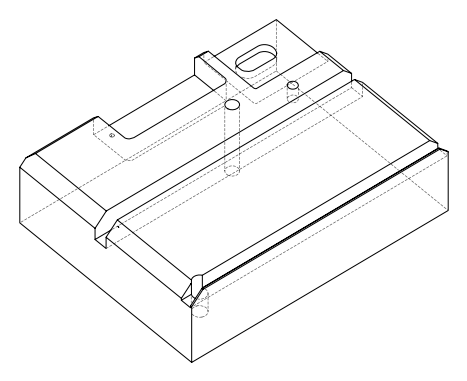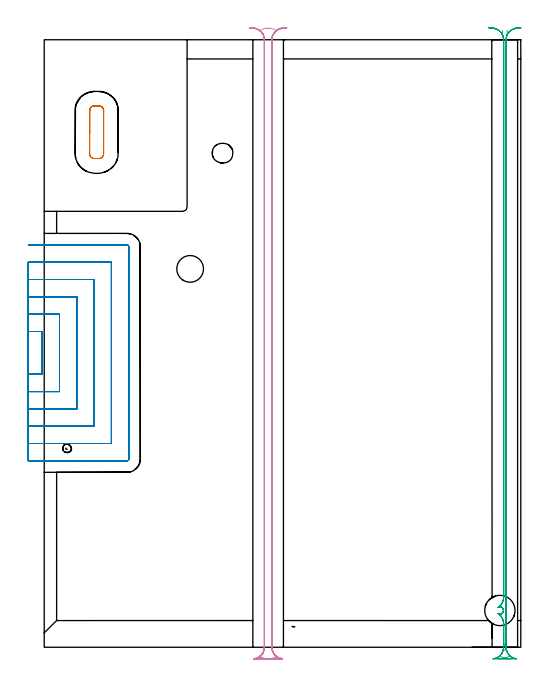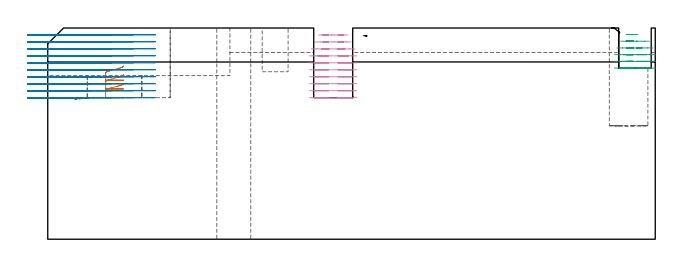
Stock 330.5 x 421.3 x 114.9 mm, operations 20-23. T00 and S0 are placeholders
(PLAN: 23 operations, 11 tool changes, 214.9 min)
(1 SPOT_DRILL | STEP1HOLE | NXT0321_9005460120000 | 0.05 min | 183 mm3)
(2 SPOT_DRILL_1 | STEP1POCKET | NXT0321_9005460120000 | 0.03 min | 2 mm3)
(3 SPOT_DRILL_2 | STEP1POCKET_1 | NXT0321_9005460120000 | 0.04 min | 4144 mm3)
(4 DRILL_BLIND_HOLE_INTO_CENTER | STEP1HOLE | NXT0301_125 | 0.05 min | 172 mm3)
(5 GUN_DRILL_THROUGH_HOLE | STEP1HOLE | UGT0307_003 | 0.6 min | 4123 mm3)
(6 SPADE_DRILL_TO_ENLARGE_THROUGH_HOLE | STEP1HOLE | UGT0306_009 | 0.49 min | 26355 mm3)
(7 DRILL_BLIND_HOLE_INTO_CENTER_1 | STEP1POCKET | NXT0301_128 | 0.1 min | 2558 mm3)
(8 DRILL_BLIND_HOLE_INTO_CENTER_2 | STEP1POCKET_1 | NXT0301_125 | 0.02 min | 26 mm3)
(9 INDEXABLE_INSERT_DRILL_BLIND_HOLE_FROM_SOLID | STEP1POCKET_2 | NXT0302_013 | 0.22 min | 18420 mm3)
(10 MILL_ROUGH_BLIND_HOLE_CONTOUR | STEP1POCKET | NXT0201_013 | Spiral | 0.51 min | 1147 mm3)
(11 AREA_MILL | FG_CHAMFER_SURFACE | UGT0205_001 | 3.58 min | 4512 mm3)
(12 AREA_MILL_1 | FG_CHAMFER_SURFACE_1 | UGT0205_001 | 8.28 min | 25678 mm3)
(13 AREA_MILL_2 | FG_CHAMFER_SURFACE_2 | UGT0205_001 | 2.09 min | 5248 mm3)
(14 AREA_MILL_3 | FG_CHAMFER_SURFACE_3 | UGT0205_001 | 8.39 min | 27385 mm3)
(15 AREA_MILL_4 | FG_CHAMFER_SURFACE_4 | UGT0205_001 | 6.06 min | 14015 mm3)
(16 AREA_MILL_5 | FG_CHAMFER_SURFACE_5 | UGT0205_001 | 0.64 min | 951 mm3)
(17 AREA_MILL_6 | FG_CHAMFER_SURFACE_6 | UGT0205_001 | 0.35 min | 1547 mm3)
(18 AREA_MILL_7 | FG_CHAMFER_SURFACE_7 | UGT0205_001 | 0.3 min | 757 mm3)
(19 MILL_CORNER_NOTCH_RECTANGULAR | CORNER_NOTCH_RECTANGULAR | NXT0201_008 | Follow Part, ap 1.5, ae 75% | 113.97 min | 304565 mm3)
(20 MILL_RECTANGULAR_POCKET | POCKET_RECTANGULAR_STRAIGHT | UGT0201_094 | Follow Part, ap 5, ae 75% | 0.9 min | 18338 mm3)
(21 MILL_SLOT | SLOT_PARTIAL_RECTANGULAR | NXT0201_012 | Follow Part, ap 4, ae 75% | 38.99 min | 412361 mm3)
(22 MILL_RECTANGULAR_SLOT | SLOT_RECTANGULAR | NXT0201_012 | Follow Part, ap 4, ae 75% | 10.88 min | 152852 mm3)
(23 MILL_RECTANGULAR_SLOT_1 | SLOT_RECTANGULAR_1 | NXT0201_012 | Follow Part, ap 4, ae 75% | 18.37 min | 334704 mm3)
(TOOL NXT0321_9005460120000 | NC Spot Drill, 142deg, 12mm, Carbide, Uncoated | D12 PA142 FL30 Z2)
(TOOL NXT0301_125 | Carbide Drill 6mm [861.1-0600-018A1-GP GC34] | D6 PA150 FL18.7 Z2)
(TOOL UGT0307_003 | Gun Drill 7 mm | D7 PA130 FL24 Z1)
(TOOL UGT0306_009 | Spade Drill 18.5mm | D18.5 PA132 FL10 Z2)
(TOOL NXT0301_128 | Carbide Drill 12mm [861.1-1200-036A1-GP GC34] | D12 PA150 FL37.4 Z2)
(TOOL NXT0302_013 | Index. Insert Drill 21mm [880-D2100L25-05] | D21 PA176 FL105 Z2)
(TOOL NXT0201_013 | ENDMILL 10mm | D10 FL30 Z4)
(TOOL UGT0205_001 | Chamfer Mill 20 x 3 x 45 deg. | D20 FL50 Z2)
(TOOL NXT0201_008 | ENDMILL 6mm [2P460-0600-NA 1630] | D6 FL26 Z6)
(TOOL UGT0201_094 | End mill 20 mm | D20 FL38 Z4)
(TOOL NXT0201_012 | ENDMILL 16mm [2P460-1600-NA 1630] | D16 FL38 Z6)
(OP 20 MILL_RECTANGULAR_POCKET)
G17 G21 G94 G90
T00 M6
G54
G17 G0 G90 X41.2 Y371.655 S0 M3
G43 Z125.021 H0
Z94.258
G94 G1 Y372.1 Z94.139 F250.
Y372.284 Z94.089
X41.137 Y372.778 Z93.956
X41.002 Y373.257 Z93.822
X40.8 Y373.711 Z93.689
X40.533 Y374.131 Z93.556
X40.208 Y374.508 Z93.423
X39.831 Y374.833 Z93.289
X39.411 Y375.1 Z93.156
X38.957 Y375.302 Z93.023
X38.478 Y375.437 Z92.889
X37.984 Y375.5 Z92.756
X34.716 Z91.88
X34.222 Y375.437 Z91.747
X33.743 Y375.302 Z91.614
X33.289 Y375.1 Z91.48
X32.869 Y374.833 Z91.347
X32.492 Y374.508 Z91.214
X32.167 Y374.131 Z91.08
X31.9 Y373.711 Z90.947
X31.698 Y373.257 Z90.814
X31.563 Y372.778 Z90.68
X31.5 Y372.284 Z90.547
Y372.1 Z90.498
Y357.2 Z86.505
Y342.3 F500.
G3 X34.9 Y338.9 R3.4
G1 X37.8
G3 X41.2 Y342.3 R3.4
G1 Y372.1
G3 X37.8 Y375.5 R3.4
G1 X34.9
G3 X31.5 Y372.1 R3.4
G1 Y357.2
Y356.2
G0 X41.2 Y371.655 Z89.505
G1 Y372.1 Z89.386 F250.
Y372.284 Z89.336
X41.137 Y372.778 Z89.203
X41.002 Y373.257 Z89.07
X40.8 Y373.711 Z88.937
X40.533 Y374.131 Z88.803
X40.208 Y374.508 Z88.67
X39.831 Y374.833 Z88.537
X39.411 Y375.1 Z88.403
X38.957 Y375.302 Z88.27
X38.478 Y375.437 Z88.137
X37.984 Y375.5 Z88.003
X34.716 Z87.128
X34.222 Y375.437 Z86.994
X33.743 Y375.302 Z86.861
X33.289 Y375.1 Z86.728
X32.869 Y374.833 Z86.594
X32.492 Y374.508 Z86.461
X32.167 Y374.131 Z86.328
X31.9 Y373.711 Z86.194
X31.698 Y373.257 Z86.061
X31.563 Y372.778 Z85.928
X31.5 Y372.284 Z85.794
Y372.1 Z85.745
Y357.2 Z81.753
Y342.3 F500.
G3 X34.9 Y338.9 R3.4
G1 X37.8
G3 X41.2 Y342.3 R3.4
G1 Y372.1
G3 X37.8 Y375.5 R3.4
G1 X34.9
G3 X31.5 Y372.1 R3.4
G1 Y357.2
Y356.2
G0 X41.2 Y371.655 Z84.753
G1 Y372.1 Z84.633 F250.
Y372.284 Z84.584
X41.137 Y372.778 Z84.451
X41.002 Y373.257 Z84.317
X40.8 Y373.711 Z84.184
X40.533 Y374.131 Z84.051
X40.208 Y374.508 Z83.917
X39.831 Y374.833 Z83.784
X39.411 Y375.1 Z83.651
X38.957 Y375.302 Z83.517
X38.478 Y375.437 Z83.384
X37.984 Y375.5 Z83.251
X34.716 Z82.375
X34.222 Y375.437 Z82.242
X33.743 Y375.302 Z82.108
X33.289 Y375.1 Z81.975
X32.869 Y374.833 Z81.842
X32.492 Y374.508 Z81.708
X32.167 Y374.131 Z81.575
X31.9 Y373.711 Z81.442
X31.698 Y373.257 Z81.308
X31.563 Y372.778 Z81.175
X31.5 Y372.284 Z81.042
Y372.1 Z80.992
Y357.2 Z77.
Y342.3 F500.
G3 X34.9 Y338.9 R3.4
G1 X37.8
G3 X41.2 Y342.3 R3.4
G1 Y372.1
G3 X37.8 Y375.5 R3.4
G1 X34.9
G3 X31.5 Y372.1 R3.4
G1 Y357.2
Y356.2
G0 Z125.021
M5
M2
(OP 21 MILL_SLOT)
G17 G21 G94 G90
T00 M6
G54
G17 G0 G90 X-11. Y189.3 S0 M3
G43 Z125.021 H1
Z111.219
G94 G1 X-8. F250.
X-1.4 F500.
Y219.
X-8.
X-11. F250.
Y177.3
X-8.
X10.6 F500.
Y231.
X-8.
X-11. F250.
Y165.3
X-8.
X22.6 F500.
Y243.
X-8.
X-11. F250.
Y153.3
X-8.
X34.6 F500.
Y255.
X-8.
X-11. F250.
Y141.3
X-8.
X46.6 F500.
Y267.
X-8.
X-11. F250.
Y129.3
X-8.
X57.4 F500.
G3 X58.6 Y130.5 R1.2
G1 Y277.8
G3 X57.4 Y279. R1.2
G1 X-8.
X-11. F250.
G0 Y189.3 Z107.417
G1 X-8.
X-1.4 F500.
Y219.
X-8.
X-11. F250.
Y177.3
X-8.
X10.6 F500.
Y231.
X-8.
X-11. F250.
Y165.3
X-8.
X22.6 F500.
Y243.
X-8.
X-11. F250.
Y153.3
X-8.
X34.6 F500.
Y255.
X-8.
X-11. F250.
Y141.3
X-8.
X46.6 F500.
Y267.
X-8.
X-11. F250.
Y129.3
X-8.
X57.4 F500.
G3 X58.6 Y130.5 R1.2
G1 Y277.8
G3 X57.4 Y279. R1.2
G1 X-8.
X-11. F250.
G0 Y189.3 Z103.615
G1 X-8.
X-1.4 F500.
Y219.
X-8.
X-11. F250.
Y177.3
X-8.
X10.6 F500.
Y231.
X-8.
X-11. F250.
Y165.3
X-8.
X22.6 F500.
Y243.
X-8.
X-11. F250.
Y153.3
X-8.
X34.6 F500.
Y255.
X-8.
X-11. F250.
Y141.3
X-8.
X46.6 F500.
Y267.
X-8.
X-11. F250.
Y129.3
X-8.
X57.4 F500.
G3 X58.6 Y130.5 R1.2
G1 Y277.8
G3 X57.4 Y279. R1.2
G1 X-8.
X-11. F250.
G0 Y189.3 Z99.812
G1 X-8.
X-1.4 F500.
Y219.
X-8.
X-11. F250.
Y177.3
X-8.
X10.6 F500.
Y231.
X-8.
X-11. F250.
Y165.3
X-8.
X22.6 F500.
Y243.
X-8.
X-11. F250.
Y153.3
X-8.
X34.6 F500.
Y255.
X-8.
X-11. F250.
Y141.3
X-8.
X46.6 F500.
Y267.
X-8.
X-11. F250.
Y129.3
X-8.
X57.4 F500.
G3 X58.6 Y130.5 R1.2
G1 Y277.8
G3 X57.4 Y279. R1.2
G1 X-8.
X-11. F250.
G0 Y189.3 Z96.01
G1 X-8.
X-1.4 F500.
Y219.
X-8.
X-11. F250.
Y177.3
X-8.
X10.6 F500.
Y231.
X-8.
X-11. F250.
Y165.3
X-8.
X22.6 F500.
Y243.
X-8.
X-11. F250.
Y153.3
X-8.
X34.6 F500.
Y255.
X-8.
X-11. F250.
Y141.3
X-8.
X46.6 F500.
Y267.
X-8.
X-11. F250.
Y129.3
X-8.
X57.4 F500.
G3 X58.6 Y130.5 R1.2
G1 Y277.8
G3 X57.4 Y279. R1.2
G1 X-8.
X-11. F250.
G0 Y189.3 Z92.208
G1 X-8.
X-1.4 F500.
Y219.
X-8.
X-11. F250.
Y177.3
X-8.
X10.6 F500.
Y231.
X-8.
X-11. F250.
Y165.3
X-8.
X22.6 F500.
Y243.
X-8.
X-11. F250.
Y153.3
X-8.
X34.6 F500.
Y255.
X-8.
X-11. F250.
Y141.3
X-8.
X46.6 F500.
Y267.
X-8.
X-11. F250.
Y129.3
X-8.
X57.4 F500.
G3 X58.6 Y130.5 R1.2
G1 Y277.8
G3 X57.4 Y279. R1.2
G1 X-8.
X-11. F250.
G0 Y189.3 Z88.406
G1 X-8.
X-1.4 F500.
Y219.
X-8.
X-11. F250.
Y177.3
X-8.
X10.6 F500.
Y231.
X-8.
X-11. F250.
Y165.3
X-8.
X22.6 F500.
Y243.
X-8.
X-11. F250.
Y153.3
X-8.
X34.6 F500.
Y255.
X-8.
X-11. F250.
Y141.3
X-8.
X46.6 F500.
Y267.
X-8.
X-11. F250.
Y129.3
X-8.
X57.4 F500.
G3 X58.6 Y130.5 R1.2
G1 Y277.8
G3 X57.4 Y279. R1.2
G1 X-8.
X-11. F250.
G0 Y189.3 Z84.604
G1 X-8.
X-1.4 F500.
Y219.
X-8.
X-11. F250.
Y177.3
X-8.
X10.6 F500.
Y231.
X-8.
X-11. F250.
Y165.3
X-8.
X22.6 F500.
Y243.
X-8.
X-11. F250.
Y153.3
X-8.
X34.6 F500.
Y255.
X-8.
X-11. F250.
Y141.3
X-8.
X46.6 F500.
Y267.
X-8.
X-11. F250.
Y129.3
X-8.
X57.4 F500.
G3 X58.6 Y130.5 R1.2
G1 Y277.8
G3 X57.4 Y279. R1.2
G1 X-8.
X-11. F250.
G0 Y189.3 Z80.802
G1 X-8.
X-1.4 F500.
Y219.
X-8.
X-11. F250.
Y177.3
X-8.
X10.6 F500.
Y231.
X-8.
X-11. F250.
Y165.3
X-8.
X22.6 F500.
Y243.
X-8.
X-11. F250.
Y153.3
X-8.
X34.6 F500.
Y255.
X-8.
X-11. F250.
Y141.3
X-8.
X46.6 F500.
Y267.
X-8.
X-11. F250.
Y129.3
X-8.
X57.4 F500.
G3 X58.6 Y130.5 R1.2
G1 Y277.8
G3 X57.4 Y279. R1.2
G1 X-8.
X-11. F250.
G0 Y189.3 Z77.
G1 X-8.
X-1.4 F500.
Y219.
X-8.
X-11. F250.
Y177.3
X-8.
X10.6 F500.
Y231.
X-8.
X-11. F250.
Y165.3
X-8.
X22.6 F500.
Y243.
X-8.
X-11. F250.
Y153.3
X-8.
X34.6 F500.
Y255.
X-8.
X-11. F250.
Y141.3
X-8.
X46.6 F500.
Y267.
X-8.
X-11. F250.
Y129.3
X-8.
X57.4 F500.
G3 X58.6 Y130.5 R1.2
G1 Y277.8
G3 X57.4 Y279. R1.2
G1 X-8.
X-11. F250.
G0 Z125.021
M5
M2
(OP 22 MILL_RECTANGULAR_SLOT)
G17 G21 G94 G90
T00 M6
G54
G17 G0 G90 X317.84 Y427.704 S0 M3
G43 Z125.021 H1
Z111.367
G94 G1 Y424.704 F250.
G2 X318.6 Y421.3 R8. F500.
G1 Y34.505
G2 X314.881 Y27.747 R8.
G1 X314.885 Y27.738
G2 X314.885 Y23.262 R-2.5
G1 X314.881 Y23.253
G2 X318.6 Y16.495 R8.
G1 Y1.673
G3 X320.3 Y1.672 R8.
G1 Y421.3
G2 X321.061 Y424.704 R8.
G1 Y427.704 F250.
G0 Z125.021
X311.691 Y429.774
Z107.714
G1 X314.342 Y428.371
G2 X318.6 Y421.3 R8. F500.
G1 Y34.505
G2 X314.881 Y27.747 R8.
G1 X314.885 Y27.738
G2 X314.885 Y23.262 R-2.5
G1 X314.881 Y23.253
G2 X318.6 Y16.495 R8.
G1 Y0.
G2 X318.358 Y-1.951 R8.
G3 X320.542 Y-1.952 R8.
G2 X320.3 Y0. R8.
G1 Y421.3
G2 X324.559 Y428.371 R8.
G1 X327.21 Y429.774 F250.
G0 X309.629 Y429.789 Z104.06
G1 X312.539 Y429.061
G2 X318.6 Y421.3 R8. F500.
G1 Y34.505
G2 X314.881 Y27.747 R8.
G1 X314.885 Y27.738
G2 X314.885 Y23.262 R-2.5
G1 X314.881 Y23.253
G2 X318.6 Y16.495 R8.
G1 Y0.
G2 X315.625 Y-6.225 R8.
G3 X323.275 Y-6.225 R8.
G2 X320.3 Y0. R8.
G1 Y421.3
G2 X326.408 Y429.073 R8.
G1 X329.323 Y429.783 F250.
G0 X308.304 Y429.53 Z100.407
G1 X311.292 Y429.27
G2 X318.6 Y421.3 R8. F500.
G1 Y34.505
G2 X314.881 Y27.747 R8.
G1 X314.885 Y27.738
G2 X314.885 Y23.262 R-2.5
G1 X314.881 Y23.253
G2 X318.6 Y16.495 R8.
G1 Y0.
G2 X313.313 Y-7.526 R8.
G1 X313.303 Y-7.554
G3 X315.937 Y-8. R8.
G1 X322.972
G3 X325.601 Y-7.556 R8.
G1 X325.591 Y-7.527
G2 X320.3 Y0. R8.
G1 Y421.3
G2 X327.608 Y429.27 R8.
G1 X330.596 Y429.53 F250.
G0 X308.304 Z96.753
G1 X311.292 Y429.27
G2 X318.6 Y421.3 R8. F500.
G1 Y34.505
G2 X314.881 Y27.747 R8.
G1 X314.885 Y27.738
G2 X314.885 Y23.262 R-2.5
G1 X314.881 Y23.253
G2 X318.6 Y16.495 R8.
G1 Y0.
G2 X311.351 Y-7.965 R8.
G1 X311.35 Y-7.995
G3 X311.644 Y-8. R8.
G1 X327.19
G3 X327.531 Y-7.993 R8.
G1 X327.529 Y-7.963
G2 X320.3 Y0. R8.
G1 Y421.3
G2 X327.608 Y429.27 R8.
G1 X330.596 Y429.53 F250.
G0 X308.304 Z93.1
G1 X311.292 Y429.27
G2 X318.6 Y421.3 R8. F500.
G1 Y34.505
G2 X314.881 Y27.747 R8.
G1 X314.885 Y27.738
G2 X314.885 Y23.262 R-2.5
G1 X314.881 Y23.253
G2 X318.6 Y16.495 R8.
G1 Y0.
G2 X311.292 Y-7.97 R8.
G1 Y-8.
X327.608
Y-7.97
G2 X320.3 Y0. R8.
G1 Y421.3
G2 X327.608 Y429.27 R8.
G1 X330.596 Y429.53 F250.
G0 Z125.021
M5
M2
(OP 23 MILL_RECTANGULAR_SLOT_1)
G17 G21 G94 G90
T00 M6
G54
G17 G0 G90 X163.242 Y-8.12 S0 M3
G43 Z125.021 H1
Z111.11
G94 G1 X160.9 Y-6.245 F250.
G2 X157.9 Y0. R8. F500.
G1 Y421.3
G2 X160.904 Y427.548 R8.
G3 X155.909 Y429.3 R8.
G1 X154.706
G3 X154.271 Y429.288 R8.
X149.7 Y427.545 R8.
G2 X152.7 Y421.3 R8.
G1 Y0.
G2 X149.7 Y-6.245 R8.
G1 X147.358 Y-8.12 F250.
G0 Z125.021
X145.537 Y429.803
Z107.32
G1 X148.229 Y428.479
G2 X152.7 Y421.3 R8. F500.
G1 Y0.
G2 X149.7 Y-6.245 R8.
G3 X154.702 Y-8. R8.
G1 X155.9
G3 X160.9 Y-6.245 R8.
G2 X157.9 Y0. R8.
G1 Y421.3
G2 X162.355 Y428.472 R8.
G1 X165.045 Y429.801 F250.
G0 X143.406 Y429.745 Z103.53
G1 X146.342 Y429.13
G2 X152.7 Y421.3 R8. F500.
G1 Y0.
G2 X148.958 Y-6.773 R8.
G3 X153.215 Y-8. R8.
G1 X157.385
G3 X161.643 Y-6.773 R8.
G2 X157.9 Y0. R8.
G1 Y421.3
G2 X164.258 Y429.13 R8.
G1 X167.194 Y429.745 F250.
G0 X142.404 Y429.53 Z99.74
G1 X145.392 Y429.27
G2 X152.7 Y421.3 R8. F500.
G1 Y0.
G2 X147.052 Y-7.646 R8.
G1 X147.044 Y-7.675
G3 X149.3 Y-8. R8.
G1 X161.242
G3 X163.528 Y-7.666 R8.
G1 X163.52 Y-7.638
G2 X157.9 Y0. R8.
G1 Y421.3
G2 X165.208 Y429.27 R8.
G1 X168.196 Y429.53 F250.
G0 X142.404 Z95.95
G1 X145.392 Y429.27
G2 X152.7 Y421.3 R8. F500.
G1 Y0.
G2 X145.392 Y-7.97 R8.
G1 Y-8.
X165.208
Y-7.97
G2 X157.9 Y0. R8.
G1 Y421.3
G2 X165.208 Y429.27 R8.
G1 X168.196 Y429.53 F250.
G0 X142.404 Z92.16
G1 X145.392 Y429.27
G2 X152.7 Y421.3 R8. F500.
G1 Y0.
G2 X145.392 Y-7.97 R8.
G1 Y-8.
X165.208
Y-7.97
G2 X157.9 Y0. R8.
G1 Y421.3
G2 X165.208 Y429.27 R8.
G1 X168.196 Y429.53 F250.
G0 X142.404 Z88.37
G1 X145.392 Y429.27
G2 X152.7 Y421.3 R8. F500.
G1 Y0.
G2 X145.392 Y-7.97 R8.
G1 Y-8.
X165.208
Y-7.97
G2 X157.9 Y0. R8.
G1 Y421.3
G2 X165.208 Y429.27 R8.
G1 X168.196 Y429.53 F250.
G0 X142.404 Z84.58
G1 X145.392 Y429.27
G2 X152.7 Y421.3 R8. F500.
G1 Y0.
G2 X145.392 Y-7.97 R8.
G1 Y-8.
X165.208
Y-7.97
G2 X157.9 Y0. R8.
G1 Y421.3
G2 X165.208 Y429.27 R8.
G1 X168.196 Y429.53 F250.
G0 X142.404 Z80.79
G1 X145.392 Y429.27
G2 X152.7 Y421.3 R8. F500.
G1 Y0.
G2 X145.392 Y-7.97 R8.
G1 Y-8.
X165.208
Y-7.97
G2 X157.9 Y0. R8.
G1 Y421.3
G2 X165.208 Y429.27 R8.
G1 X168.196 Y429.53 F250.
G0 X142.404 Z77.
G1 X145.392 Y429.27
G2 X152.7 Y421.3 R8. F500.
G1 Y0.
G2 X145.392 Y-7.97 R8.
G1 Y-8.
X165.208
Y-7.97
G2 X157.9 Y0. R8.
G1 Y421.3
G2 X165.208 Y429.27 R8.
G1 X168.196 Y429.53 F250.
G0 Z125.021
M5
M2
